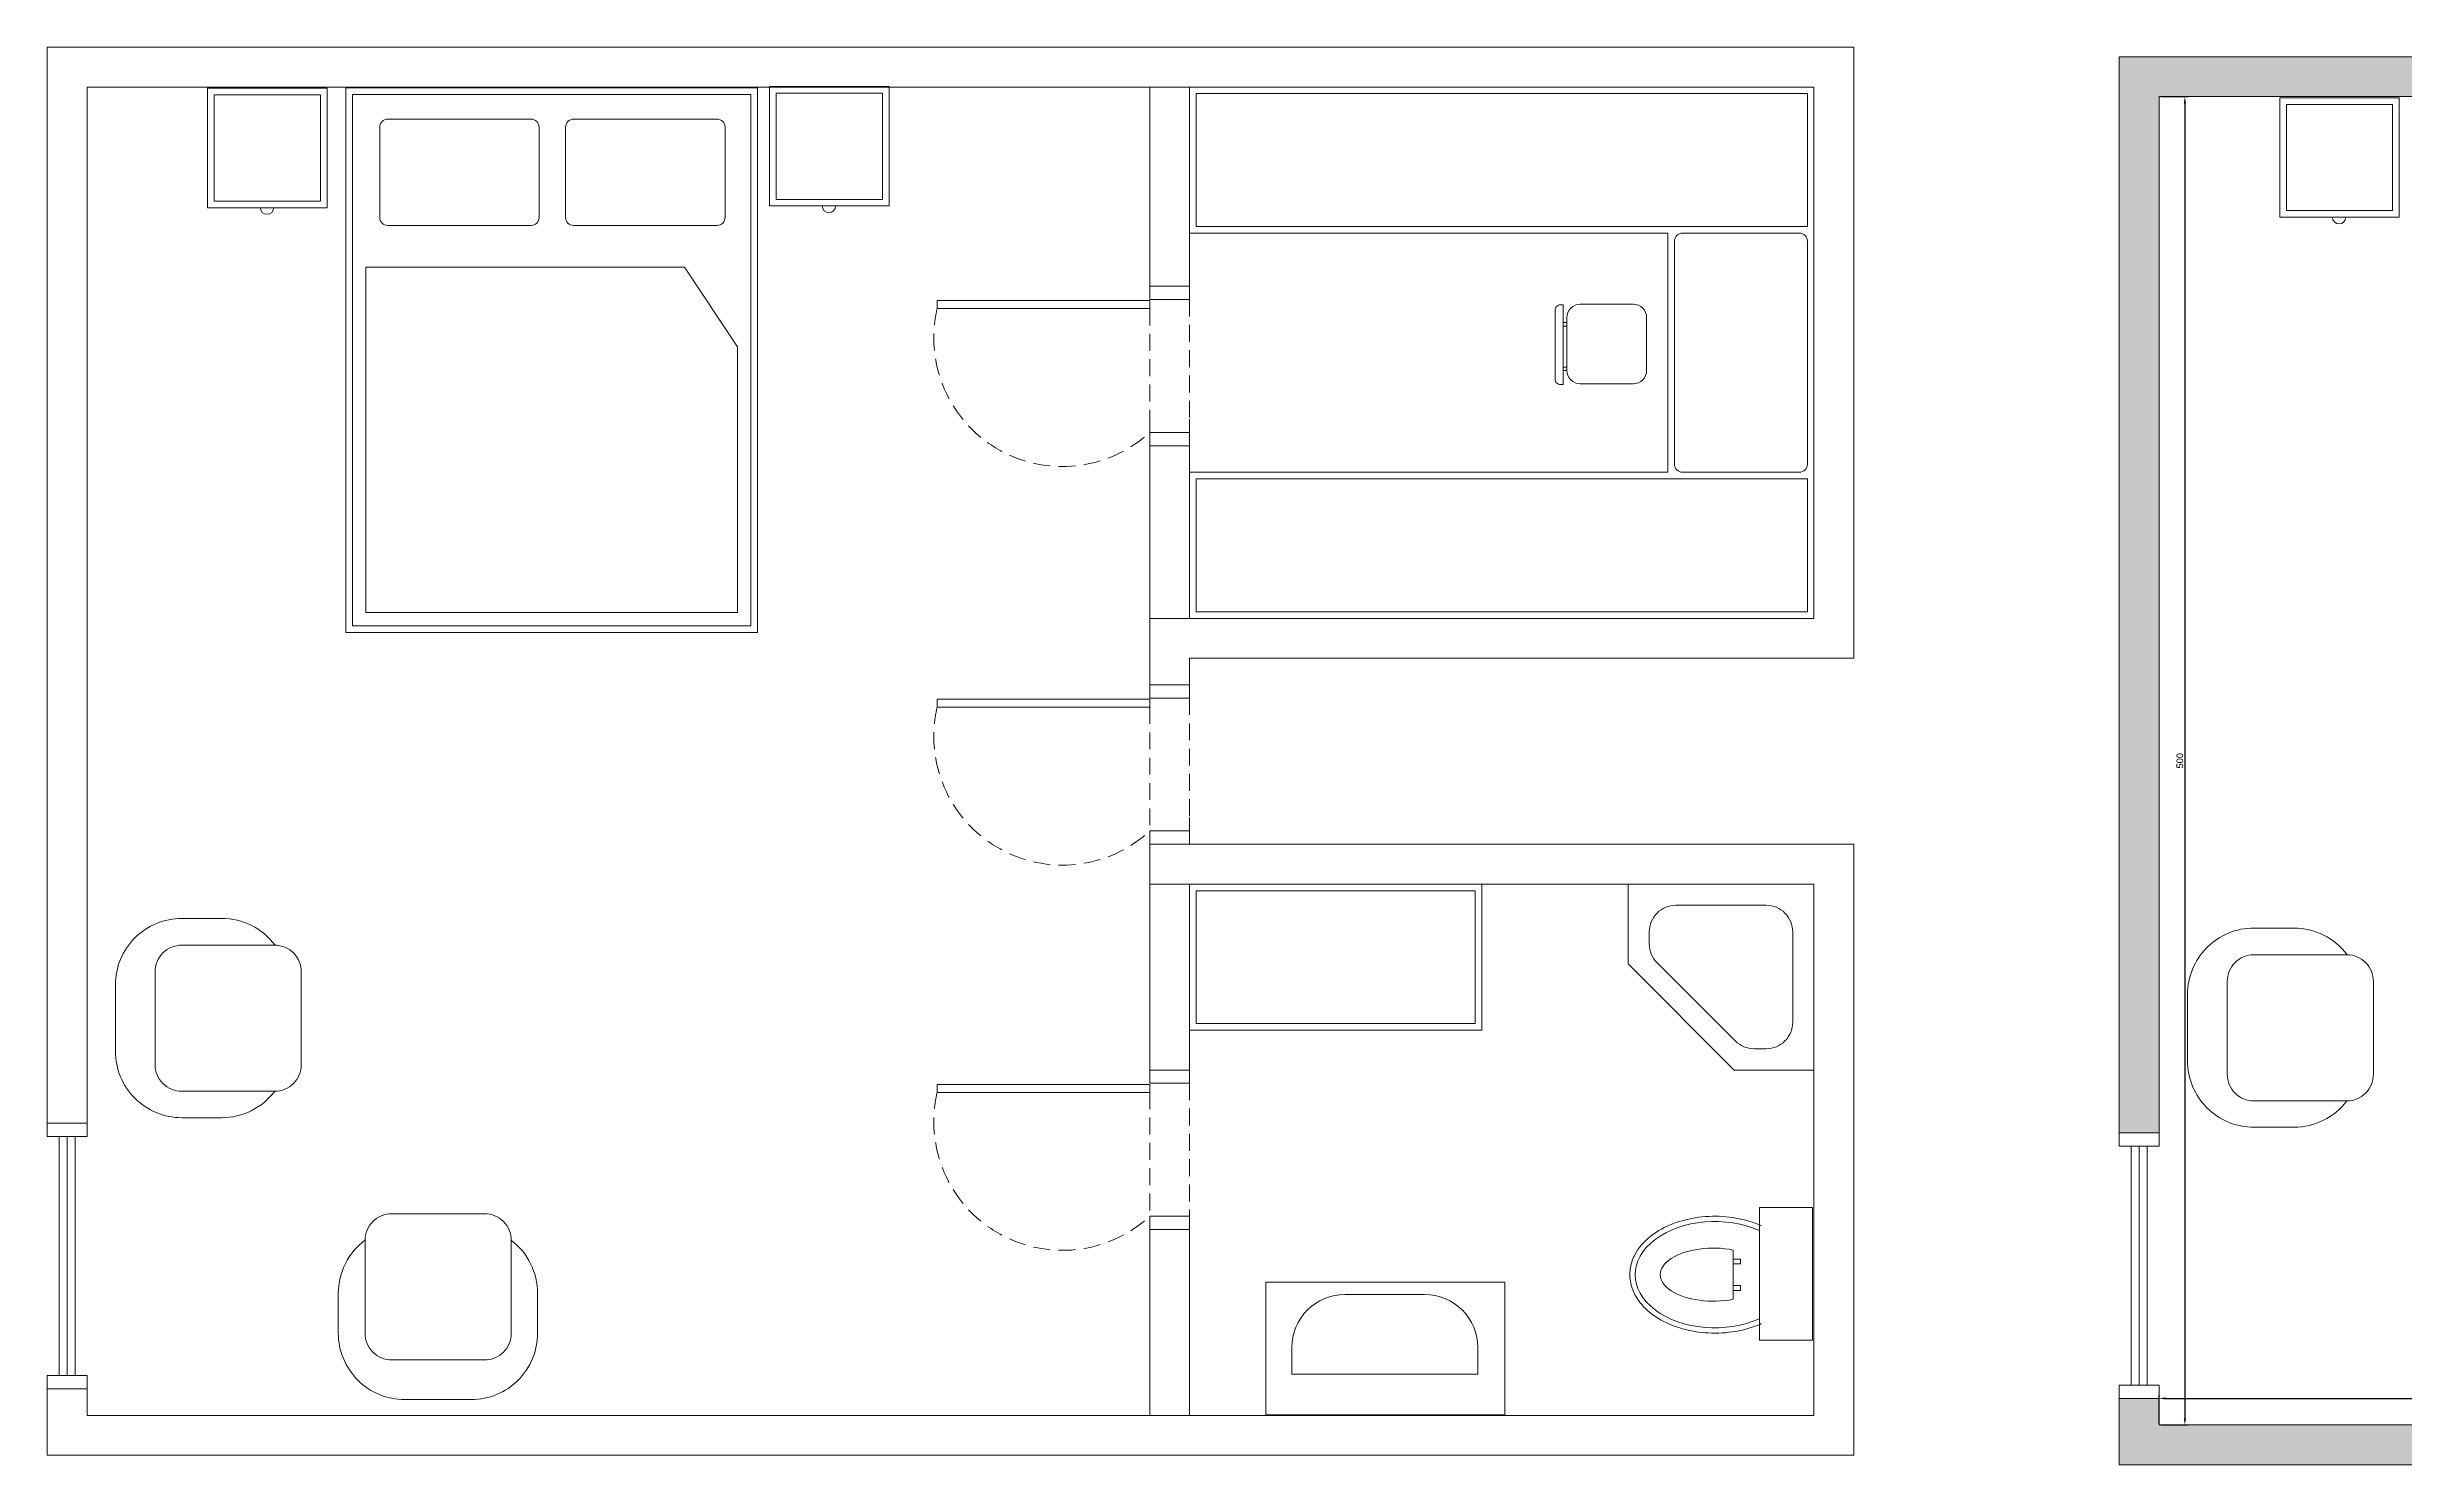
# Model space of a CAD drawing. Header units: centimetres. Extents: x -1214 to 5930, y 2765 to 5950.
# Drawn here: x 3454 to 4341, y 3907 to 4441 of the extents above; entities that cross this region are included whole.
import ezdxf

# ---------------------------------------------------------------- set-up
doc = ezdxf.new("R2010")
doc.units = ezdxf.units.CM
doc.linetypes.add('HIDDEN', pattern=[9.525, 6.35, -3.175])
for name, color, linetype, lineweight in [('duvar', 251, 'Continuous', 20), ('kapı', 1, 'Continuous', 15), ('pencere', 3, 'Continuous', 20), ('tefriş', 4, 'Continuous', 9), ('ölçü', 64, 'Continuous', 20)]:
    doc.layers.add(name, color=color, linetype=linetype, lineweight=lineweight)
doc.styles.get("Standard").update_dxf_attribs({"font": 'arial.ttf'})
doc.dimstyles.new('ISO-25', dxfattribs={"dimtxt": 2.5, "dimasz": 2.5, "dimexe": 1.25, "dimexo": 0.625, "dimtad": 1, "dimtxsty": 'Standard', "dimcen": 2.5, "dimadec": 0, "dimazin": 0, "dimtfac": 1, "dimtmove": 0, "dimatfit": 3, "dimfxl": 1, "dimarcsym": 0})

# ---------------------------------------------------------------- blocks, each defined once
blk = doc.blocks.new('KP_001_Y')
at = {"layer": 'kapı'}
for points in [[(-15, 0), (0, 0), (0, -5), (-15, -5)], [(-15, 0), (0, 0), (0, -5), (-15, -5)], [(-15, -60), (0, -60), (0, -55), (-15, -55)], [(-15, -60), (0, -60), (0, -55), (-15, -55)]]:
    blk.add_lwpolyline(points, close=True, dxfattribs=at)
blk.add_lwpolyline([(-15, -5.4), (-95, -5.4), (-95, -8.4), (-15, -8.4), (-15, -5.4)], dxfattribs=at)
blk.add_lwpolyline([(-15, -5.4), (-95, -5.4), (-95, -8.4), (-15, -8.4), (-15, -5.4)], dxfattribs=at)
at = {"layer": 'kapı', "linetype": 'HIDDEN'}
for points in [[(-15, -8.4), (-15, -55)], [(-15, -8.4), (-15, -55)], [(0, -5), (0, -55)], [(0, -5), (0, -55)]]:
    blk.add_lwpolyline(points, dxfattribs=at)
blk.add_arc((-47.86, -19.44), 48.42, 166.81869, 312.74188, dxfattribs=at)
blk.add_arc((-47.86, -19.44), 48.42, 166.81869, 312.74188, dxfattribs=at)
blk = doc.blocks.new('YT_001_Y')
at = {"layer": 'tefriş'}
for points in [[(-2.5, 2.5), (152.5, 2.5), (152.5, -202.5), (-2.5, -202.5)], [(0, 0), (150, 0), (150, -200), (0, -200)], [(0, -200), (150, -200), (150, 0), (0, 0)], [(5, -65), (125, -65), (145, -95), (145, -195), (5, -195)]]:
    blk.add_lwpolyline(points, close=True, dxfattribs=at)
for points in [[(13.27, -9.34), (67.27, -9.34, -0.414214), (70.27, -12.34), (70.27, -46.34, -0.414214), (67.27, -49.34), (13.27, -49.34, -0.414214), (10.27, -46.34), (10.27, -12.34, -0.414214)], [(83.27, -9.34), (137.27, -9.34, -0.414214), (140.27, -12.34), (140.27, -46.34, -0.414214), (137.27, -49.34), (83.27, -49.34, -0.414214), (80.27, -46.34), (80.27, -12.34, -0.414214)]]:
    blk.add_lwpolyline(points, format="xyb", close=True, dxfattribs=at)
blk = doc.blocks.new('KOM_001_Y')
at = {"layer": 'tefriş'}
for points in [[(0, 0), (45, 0), (45, -45), (0, -45)], [(2.5, -2.5), (42.5, -2.5), (42.5, -42.5), (2.5, -42.5)]]:
    blk.add_lwpolyline(points, close=True, dxfattribs=at)
blk.add_arc((22.35, -45), 2.5, 180, 0, dxfattribs=at)
blk = doc.blocks.new('CHR_001_Y')
at = {"layer": 'tefriş'}
for points in [[(3, 2), (2, 2, 0.414214), (0, 0), (0, -26, 0.414214), (2, -28), (3, -28)], [(9.46, 2.25), (29.46, 2.25, -0.414214), (34.46, -2.75), (34.46, -22.75, -0.414214), (29.46, -27.75), (9.46, -27.75, -0.414214), (4.46, -22.75), (4.46, -2.75, -0.414214)]]:
    blk.add_lwpolyline(points, format="xyb", close=True, dxfattribs=at)
for points in [[(3, -4.65), (4.46, -4.65)], [(4.46, -5.98), (3, -5.98)], [(3, -21.42), (4.46, -21.42)], [(4.46, -22.75), (3, -22.75)]]:
    blk.add_lwpolyline(points, dxfattribs=at)
blk = doc.blocks.new('KLZ_001_Y')
at = {"layer": 'tefriş'}
blk.add_lwpolyline([(0, -50), (-20, -50), (-20, 0), (0, 0)], close=True, dxfattribs=at)
for points in [[(-29.83, -34.56), (-29.83, -16.01)], [(-29.83, -19.4), (-27.1, -19.4), (-27.1, -21.19), (-29.83, -21.19)], [(-29.83, -19.4), (-27.1, -19.4), (-27.1, -21.19), (-29.83, -21.19)], [(-29.83, -29.4), (-27.1, -29.4), (-27.1, -31.19), (-29.83, -31.19)]]:
    blk.add_lwpolyline(points, dxfattribs=at)
for centre, major_axis, ratio, start_param, end_param in [((-36.78, -25.3), (-30, 0), 0.666667, 4.118763, 8.447608), ((-37.31, -25.29), (-20, 0), 0.5, 4.329021, 8.237349)]:
    blk.add_ellipse(centre, major_axis=major_axis, ratio=ratio, start_param=start_param, end_param=end_param, dxfattribs=at)
blk.add_open_spline([(-19.18, -6.9), (-20.7, -6.22), (-22.3, -5.62), (-27.12, -4.19), (-30.49, -3.6), (-37.34, -3.18), (-40.81, -3.35), (-47.5, -4.43), (-50.72, -5.34), (-56.59, -7.82), (-59.24, -9.4), (-63.69, -13.1), (-65.5, -15.23), (-67.62, -19.15), (-68.23, -20.84), (-68.85, -24.3), (-68.86, -26.06), (-68.3, -29.52), (-67.72, -31.22), (-66.03, -34.44), (-64.92, -35.96), (-62.25, -38.77), (-60.7, -40.06), (-56.43, -42.87), (-53.53, -44.23), (-47.25, -46.24), (-43.88, -46.89), (-37.01, -47.43), (-33.51, -47.32), (-26.74, -46.34), (-23.47, -45.47), (-20.04, -44.08), (-19.61, -43.9), (-19.18, -43.7)], degree=3, knots=[4.118763, 4.118763, 4.118763, 4.118763, 4.291947, 4.291947, 4.620793, 4.620793, 4.949639, 4.949639, 5.278485, 5.278485, 5.607332, 5.607332, 5.936178, 5.936178, 6.163927, 6.163927, 6.391676, 6.391676, 6.619425, 6.619425, 6.847174, 6.847174, 7.074923, 7.074923, 7.405918, 7.405918, 7.736913, 7.736913, 8.067908, 8.067908, 8.398904, 8.398904, 8.447608, 8.447608, 8.447608, 8.447608], dxfattribs=at)
blk = doc.blocks.new('DUŞ_001_Y')
at = {"layer": 'tefriş'}
blk.add_lwpolyline([(-70, 0), (0, 0), (0, -60), (0, -70), (-30, -70), (-70, -30), (-70, 0)], dxfattribs=at)
blk.add_lwpolyline([(-52, -8), (-18, -8, -0.414214), (-8, -18), (-8, -52, -0.414214), (-18, -62), (-22.54, -62, -0.198912), (-29.62, -59.07), (-59.07, -29.62, -0.198912), (-62, -22.54), (-62, -18, -0.414214)], format="xyb", close=True, dxfattribs=at)
blk = doc.blocks.new('LVB_001_Y')
at = {"layer": 'tefriş'}
blk.add_lwpolyline([(-90, 50), (0, 50), (0, 0), (-90, 0)], close=True, dxfattribs=at)
blk.add_lwpolyline([(-60.24, 45.38), (-30.24, 45.38, -0.414214), (-10.24, 25.38), (-10.24, 15.38), (-80.24, 15.38), (-80.24, 25.38, -0.414214)], format="xyb", close=True, dxfattribs=at)
blk = doc.blocks.new('BER_001_Y')
at = {"layer": 'tefriş'}
blk.add_lwpolyline([(-40.4, -55.53, -0.235042), (-50.33, -35.59), (-50.33, -20.59, -0.414214), (-25.33, 4.41), (-0.33, 4.41, -0.414214), (24.67, -20.59), (24.67, -35.59, -0.237092), (14.6, -55.65, -0.237092)], format="xyb", dxfattribs=at)
blk.add_lwpolyline([(-30.4, -10.53), (4.6, -10.53, -0.414214), (14.6, -20.53), (14.6, -55.53, -0.414214), (4.6, -65.53), (-30.4, -65.53, -0.414214), (-40.4, -55.53), (-40.4, -20.53, -0.414214)], format="xyb", close=True, dxfattribs=at)
blk = doc.blocks.new('*D13')
at = {"layer": 'Defpoints', "color": 0, "transparency": 16777216}
for p in [(4248.78, 4422.31), (4248.78, 3922.31), (4258.48, 3922.31)]:
    blk.add_point(p, dxfattribs=at)
at = {"layer": 'tefriş', "color": 0, "lineweight": -2, "transparency": 16777216}
for p, q in [((4249.4, 4422.31), (4259.73, 4422.31)), ((4258.48, 4419.81), (4258.48, 3924.81)), ((4249.4, 3922.31), (4259.73, 3922.31))]:
    blk.add_line(p, q, dxfattribs=at)
at = {"layer": 'tefriş', "color": 0, "transparency": 16777216}
for points in [[(4258.07, 4419.81), (4258.9, 4419.81), (4258.48, 4422.31)], [(4258.07, 3924.81), (4258.9, 3924.81), (4258.48, 3922.31)]]:
    blk.add_solid(points, dxfattribs=at)
at = {"layer": 'tefriş', "color": 0, "transparency": 16777216, "insert": (4256.58, 4172.31), "char_height": 2.5, "attachment_point": 5, "rotation": 90}
blk.add_mtext('500', dxfattribs=at)
blk = doc.blocks.new('*D14')
at = {"layer": 'Defpoints', "color": 0, "transparency": 16777216}
for p in [(4648.78, 3932.31), (4248.78, 3922.31), (4648.78, 3922.31)]:
    blk.add_point(p, dxfattribs=at)
at = {"layer": 'tefriş', "color": 0, "lineweight": -2, "transparency": 16777216}
for p, q in [((4248.78, 3922.93), (4248.78, 3933.56)), ((4251.28, 3932.31), (4646.28, 3932.31)), ((4648.78, 3922.93), (4648.78, 3933.56))]:
    blk.add_line(p, q, dxfattribs=at)
at = {"layer": 'tefriş', "color": 0, "transparency": 16777216}
for points in [[(4251.28, 3932.72), (4251.28, 3931.89), (4248.78, 3932.31)], [(4646.28, 3932.72), (4646.28, 3931.89), (4648.78, 3932.31)]]:
    blk.add_solid(points, dxfattribs=at)
at = {"layer": 'tefriş', "color": 0, "transparency": 16777216, "insert": (4448.78, 3934.21), "char_height": 2.5, "attachment_point": 5}
blk.add_mtext('400', dxfattribs=at)
blk = doc.blocks.new('*D24')
at = {"layer": 'Defpoints', "color": 0, "lineweight": 20, "transparency": 16777216}
for p in [(4248.78, 4422.31), (4248.78, 3922.31), (4258.48, 3922.31)]:
    blk.add_point(p, dxfattribs=at)
at = {"layer": 'ölçü', "color": 0, "lineweight": -2, "transparency": 16777216}
for p, q in [((4249.4, 4422.31), (4259.73, 4422.31)), ((4258.48, 4419.81), (4258.48, 3924.81)), ((4249.4, 3922.31), (4259.73, 3922.31))]:
    blk.add_line(p, q, dxfattribs=at)
at = {"layer": 'ölçü', "color": 0, "lineweight": 20, "transparency": 16777216}
for points in [[(4258.07, 4419.81), (4258.9, 4419.81), (4258.48, 4422.31)], [(4258.07, 3924.81), (4258.9, 3924.81), (4258.48, 3922.31)]]:
    blk.add_solid(points, dxfattribs=at)
at = {"layer": 'ölçü', "color": 0, "transparency": 16777216, "insert": (4256.58, 4172.31), "char_height": 2.5, "attachment_point": 5, "rotation": 90}
blk.add_mtext('500', dxfattribs=at)
blk = doc.blocks.new('*D19')
at = {"layer": 'Defpoints', "color": 0, "lineweight": 20, "transparency": 16777216}
for p in [(4648.78, 3932.31), (4248.78, 3922.31), (4648.78, 3922.31)]:
    blk.add_point(p, dxfattribs=at)
at = {"layer": 'ölçü', "color": 0, "lineweight": -2, "transparency": 16777216}
for p, q in [((4248.78, 3922.93), (4248.78, 3933.56)), ((4251.28, 3932.31), (4646.28, 3932.31)), ((4648.78, 3922.93), (4648.78, 3933.56))]:
    blk.add_line(p, q, dxfattribs=at)
at = {"layer": 'ölçü', "color": 0, "lineweight": 20, "transparency": 16777216}
for points in [[(4251.28, 3932.72), (4251.28, 3931.89), (4248.78, 3932.31)], [(4646.28, 3932.72), (4646.28, 3931.89), (4648.78, 3932.31)]]:
    blk.add_solid(points, dxfattribs=at)
at = {"layer": 'ölçü', "color": 0, "transparency": 16777216, "insert": (4448.78, 3934.21), "char_height": 2.5, "attachment_point": 5}
blk.add_mtext('400', dxfattribs=at)

msp = doc.modelspace()

# ---------------------------------------------------------------- hatches: boundary and pattern name
at = {"layer": 'duvar', "transparency": 33554636}
h = msp.add_hatch(color=256, dxfattribs=at)
h.dxf.hatch_style = 1
h.paths.add_polyline_path([(4248.777, 4422.306), (4298.777, 4422.306), (4398.777, 4422.306), (4505.671, 4422.306), (4505.671, 4422.518), (4550.671, 4422.518), (4898.777, 4422.306), (4898.777, 4222.306), (4648.777, 4222.306), (4648.777, 4197.306), (4663.777, 4197.306), (4663.777, 4207.306), (4913.777, 4207.306), (4913.777, 4437.306), (4398.777, 4437.306), (4298.777, 4437.306), (4233.777, 4437.306), (4233.777, 4032.306), (4248.777, 4032.306)])
h.paths.add_polyline_path([(4913.777, 4137.306), (4663.777, 4137.306), (4648.777, 4137.306), (4648.777, 4122.306), (4898.777, 4122.306), (4898.777, 4062.306), (4898.777, 4052.306), (4898.777, 3922.306), (4648.777, 3922.306), (4248.777, 3922.306), (4248.777, 3932.306), (4233.777, 3932.306), (4233.777, 3907.306), (4648.777, 3907.306), (4913.777, 3907.306)])
h.paths.add_polyline_path([(4663.777, 3992.306), (4648.777, 3992.306), (4648.777, 3922.306), (4663.777, 3922.306)], flags=17)
h.paths.add_polyline_path([(4663.777, 4122.306), (4648.777, 4122.306), (4648.777, 4052.306), (4663.777, 4052.306)], flags=17)
h.paths.add_polyline_path([(4663.777, 4422.306), (4657.676, 4422.306), (4648.777, 4422.306), (4648.777, 4403.2), (4648.777, 4347.306), (4663.777, 4347.306), (4663.777, 4403.2)], flags=17)
h.paths.add_polyline_path([(4663.777, 4277.306), (4663.777, 4287.306), (4648.777, 4287.306), (4648.777, 4222.306), (4663.777, 4222.306)], flags=17)
h = msp.add_hatch(color=256, dxfattribs=at)
h.dxf.hatch_style = 1
h.paths.add_polyline_path([(4248.777, 4422.306), (4298.777, 4422.306), (4398.777, 4422.306), (4505.671, 4422.306), (4505.671, 4422.518), (4550.671, 4422.518), (4898.777, 4422.306), (4898.777, 4222.306), (4648.777, 4222.306), (4648.777, 4197.306), (4663.777, 4197.306), (4663.777, 4207.306), (4913.777, 4207.306), (4913.777, 4437.306), (4398.777, 4437.306), (4298.777, 4437.306), (4233.777, 4437.306), (4233.777, 4032.306), (4248.777, 4032.306)])
h.paths.add_polyline_path([(4913.777, 4137.306), (4663.777, 4137.306), (4648.777, 4137.306), (4648.777, 4122.306), (4898.777, 4122.306), (4898.777, 4062.306), (4898.777, 4052.306), (4898.777, 3922.306), (4648.777, 3922.306), (4248.777, 3922.306), (4248.777, 3932.306), (4233.777, 3932.306), (4233.777, 3907.306), (4648.777, 3907.306), (4913.777, 3907.306)])
h.paths.add_polyline_path([(4663.777, 3992.306), (4648.777, 3992.306), (4648.777, 3922.306), (4663.777, 3922.306)], flags=17)
h.paths.add_polyline_path([(4663.777, 4122.306), (4648.777, 4122.306), (4648.777, 4052.306), (4663.777, 4052.306)], flags=17)
h.paths.add_polyline_path([(4663.777, 4422.306), (4657.676, 4422.306), (4648.777, 4422.306), (4648.777, 4403.2), (4648.777, 4347.306), (4663.777, 4347.306), (4663.777, 4403.2)], flags=17)
h.paths.add_polyline_path([(4663.777, 4277.306), (4663.777, 4287.306), (4648.777, 4287.306), (4648.777, 4222.306), (4663.777, 4222.306)], flags=17)

# ---------------------------------------------------------------- linework, layer by layer
at = {"layer": 'duvar'}
for points in [[(3883.884, 4200.911), (3883.884, 4210.911), (4133.884, 4210.911), (4133.884, 4440.911), (3618.884, 4440.911), (3518.884, 4440.911), (3453.884, 4440.911), (3453.884, 4035.911)], [(4663.777, 4197.306), (4663.777, 4207.306), (4913.777, 4207.306), (4913.777, 4437.306), (4398.777, 4437.306), (4298.777, 4437.306), (4233.777, 4437.306), (4233.777, 4032.306)], [(4663.777, 4197.306), (4663.777, 4207.306), (4913.777, 4207.306), (4913.777, 4437.306), (4398.777, 4437.306), (4298.777, 4437.306), (4233.777, 4437.306), (4233.777, 4032.306)], [(3868.884, 4197.911), (3868.884, 4225.911), (4118.884, 4225.911), (4118.884, 4425.911), (3618.884, 4425.911), (3518.884, 4425.911), (3468.884, 4425.911), (3468.884, 4035.911)], [(3868.884, 4350.509), (3868.884, 4350.509), (3868.884, 4406.805), (3868.884, 4425.911)], [(4118.884, 4425.911), (3877.782, 4425.911)], [(3883.884, 4350.911), (3883.884, 4406.805), (3883.884, 4425.911)], [(4648.777, 4194.306), (4648.777, 4222.306), (4898.777, 4222.306), (4898.777, 4422.306), (4398.777, 4422.306), (4298.777, 4422.306), (4248.777, 4422.306), (4248.777, 4032.306)], [(4648.777, 4194.306), (4648.777, 4222.306), (4898.777, 4222.306), (4898.777, 4422.306), (4398.777, 4422.306), (4298.777, 4422.306), (4248.777, 4422.306), (4248.777, 4032.306)], [(3868.884, 4225.911), (3868.884, 4300.911)], [(3883.884, 4225.911), (3883.884, 4300.911)], [(3453.884, 3935.911), (3453.884, 3910.911), (3868.884, 3910.911), (4133.884, 3910.911), (4133.884, 4140.911), (3883.884, 4140.911), (3883.884, 4150.911)], [(4233.777, 3932.306), (4233.777, 3907.306), (4648.777, 3907.306), (4913.777, 3907.306), (4913.777, 4137.306), (4663.777, 4137.306), (4663.777, 4147.306)], [(4233.777, 3932.306), (4233.777, 3907.306), (4648.777, 3907.306), (4913.777, 3907.306), (4913.777, 4137.306), (4663.777, 4137.306), (4663.777, 4147.306)], [(3468.884, 3935.911), (3468.884, 3925.911), (3868.884, 3925.911), (4118.884, 3925.911), (4118.884, 4125.911), (3868.884, 4125.911), (3868.884, 4140.911)], [(4248.777, 3932.306), (4248.777, 3922.306), (4648.777, 3922.306), (4898.777, 3922.306), (4898.777, 4122.306), (4648.777, 4122.306), (4648.777, 4137.306)], [(4248.777, 3932.306), (4248.777, 3922.306), (4648.777, 3922.306), (4898.777, 3922.306), (4898.777, 4122.306), (4648.777, 4122.306), (4648.777, 4137.306)], [(3868.884, 4055.911), (3868.884, 4125.911)], [(3883.884, 4055.911), (3883.884, 4125.911)], [(3868.884, 3925.911), (3868.884, 3995.911)], [(3883.884, 3925.911), (3883.884, 3995.911)]]:
    msp.add_lwpolyline(points, dxfattribs=at)
at = {"layer": 'kapı'}
for points in [[(3468.884, 4035.911), (3453.884, 4035.911)], [(4248.777, 4032.306), (4233.777, 4032.306)], [(4248.777, 4032.306), (4233.777, 4032.306)], [(3468.884, 3935.911), (3453.884, 3935.911)], [(4248.777, 3932.306), (4233.777, 3932.306)], [(4248.777, 3932.306), (4233.777, 3932.306)]]:
    msp.add_lwpolyline(points, dxfattribs=at)
at = {"layer": 'pencere'}
for points in [[(3868.884, 4125.911), (3868.884, 4125.911)], [(3458.384, 3940.911), (3458.379, 4030.911)], [(3461.384, 3940.911), (3461.379, 4030.911)], [(3464.384, 3940.912), (3464.379, 4030.912)], [(4238.277, 3937.306), (4238.273, 4027.306)], [(4238.277, 3937.306), (4238.273, 4027.306)], [(4241.277, 3937.306), (4241.273, 4027.306)], [(4241.277, 3937.306), (4241.273, 4027.306)], [(4244.277, 3937.307), (4244.273, 4027.307)], [(4244.277, 3937.307), (4244.273, 4027.307)]]:
    msp.add_lwpolyline(points, dxfattribs=at)
for points in [[(3453.884, 4035.911), (3468.884, 4035.911), (3468.884, 4030.911), (3453.884, 4030.911)], [(4233.777, 4032.306), (4248.777, 4032.306), (4248.777, 4027.306), (4233.777, 4027.306)], [(4233.777, 4032.306), (4248.777, 4032.306), (4248.777, 4027.306), (4233.777, 4027.306)], [(3453.884, 3935.911), (3468.884, 3935.911), (3468.884, 3940.911), (3453.884, 3940.911)], [(4233.777, 3932.306), (4248.777, 3932.306), (4248.777, 3937.306), (4233.777, 3937.306)], [(4233.777, 3932.306), (4248.777, 3932.306), (4248.777, 3937.306), (4233.777, 3937.306)]]:
    msp.add_lwpolyline(points, close=True, dxfattribs=at)
at = {"layer": 'tefriş'}
for points in [[(4063.884, 4370.911), (3883.884, 4370.911), (3883.884, 4425.911), (4118.884, 4425.911), (4118.884, 4370.911)], [(4063.884, 4225.911), (4118.884, 4225.911), (4118.884, 4425.911), (4063.884, 4425.911)], [(4116.384, 4373.411), (4116.384, 4423.411), (4063.884, 4423.411)], [(4063.884, 4370.911), (4063.884, 4280.911)], [(4063.884, 4280.911), (3883.884, 4280.911), (3883.884, 4225.911), (4118.884, 4225.911), (4118.884, 4280.911)], [(4063.884, 4228.411), (4116.384, 4228.411), (4116.384, 4278.411)]]:
    msp.add_lwpolyline(points, dxfattribs=at)
for points in [[(3886.384, 4423.411), (4116.384, 4423.411), (4116.384, 4373.411), (3886.384, 4373.411)], [(3886.384, 4228.411), (4116.384, 4228.411), (4116.384, 4278.411), (3886.384, 4278.411)], [(3883.884, 4125.911), (3993.884, 4125.911), (3993.884, 4070.911), (3883.884, 4070.911)], [(3886.384, 4123.411), (3991.384, 4123.411), (3991.384, 4073.411), (3886.384, 4073.411)]]:
    msp.add_lwpolyline(points, close=True, dxfattribs=at)
msp.add_lwpolyline([(4113.384, 4370.911), (4069.384, 4370.911, 0.4142136), (4066.384, 4367.911), (4066.384, 4283.911, 0.4142136), (4069.384, 4280.911), (4113.384, 4280.911, 0.4142136), (4116.384, 4283.911), (4116.384, 4367.911, 0.4142136)], format="xyb", close=True, dxfattribs=at)

# ---------------------------------------------------------------- block references
at = {"layer": 'kapı'}
for p in [(3883.884, 4350.911), (3883.884, 4200.911), (3883.884, 4055.911)]:
    msp.add_blockref('KP_001_Y', p, dxfattribs=at)
at = {"layer": 'tefriş'}
for name, p in [('KOM_001_Y', (3514.275, 4425.488)), ('YT_001_Y', (3568.765, 4423.145)), ('KOM_001_Y', (3725.777, 4426.123)), ('KOM_001_Y', (4294.169, 4421.883)), ('KOM_001_Y', (4294.169, 4421.883)), ('CHR_001_Y', (4021.439, 4341.926)), ('DUŞ_001_Y', (4118.884, 4125.911)), ('KLZ_001_Y', (4118.354, 4004.181)), ('LVB_001_Y', (4002.584, 3926.071))]:
    msp.add_blockref(name, p, dxfattribs=at)
for p, rotation in [((3483.994, 4088.298), 90), ((4263.888, 4084.693), 90), ((4263.888, 4084.693), 90), ((3588.146, 3936.288), 180)]:
    msp.add_blockref('BER_001_Y', p, dxfattribs=dict(at, rotation=rotation))

# ---------------------------------------------------------------- dimensions: what is measured, and where the dimension line sits
dim = msp.add_linear_dim(base=(4258.484, 3922.306), p1=(4248.777, 4422.306), p2=(4248.777, 3922.306), angle=90, dimstyle='ISO-25', dxfattribs=at)
dim.commit()
dim.dimension.update_dxf_attribs({"geometry": '*D13', "text_midpoint": (4256.583, 4172.306)})
dim = msp.add_linear_dim(base=(4648.777, 3932.306), p1=(4248.777, 3922.306), p2=(4648.777, 3922.306), dimstyle='ISO-25', dxfattribs=at)
dim.commit()
dim.dimension.update_dxf_attribs({"geometry": '*D14', "text_midpoint": (4448.777, 3934.208)})
at = {"layer": 'ölçü'}
dim = msp.add_linear_dim(base=(4258.484, 3922.306), p1=(4248.777, 4422.306), p2=(4248.777, 3922.306), angle=90, dimstyle='ISO-25', dxfattribs=at)
dim.commit()
dim.dimension.update_dxf_attribs({"geometry": '*D24', "text_midpoint": (4256.583, 4172.306)})
dim = msp.add_linear_dim(base=(4648.777, 3932.306), p1=(4248.777, 3922.306), p2=(4648.777, 3922.306), dimstyle='ISO-25', dxfattribs=at)
dim.commit()
dim.dimension.update_dxf_attribs({"geometry": '*D19', "text_midpoint": (4448.777, 3934.208)})

doc.saveas('drawing.dxf')
